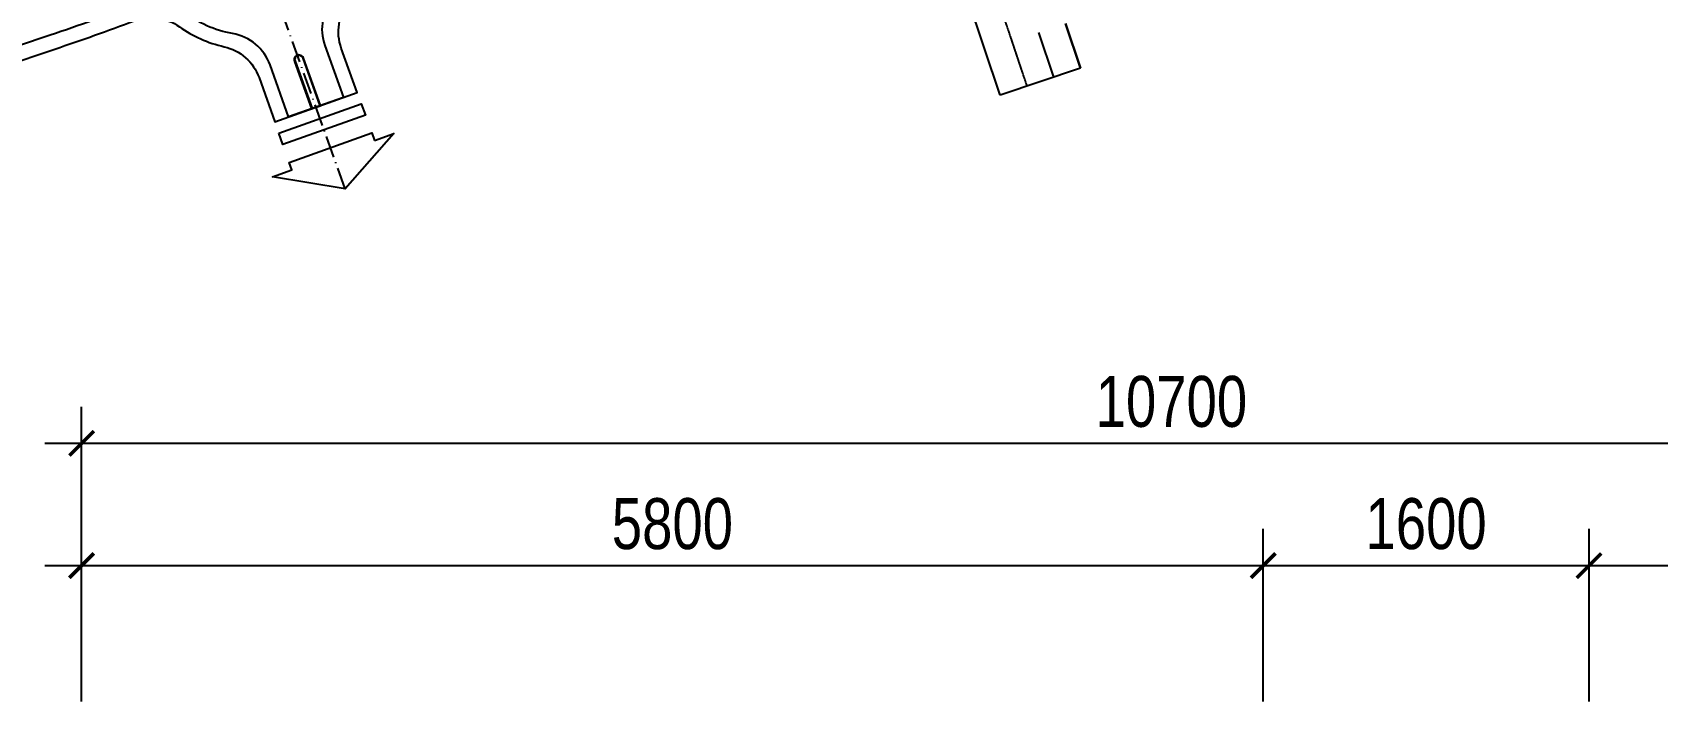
# Model space of a CAD drawing. Header units: millimetres. Extents: x 33748 to 451939, y -263262 to 62681.
# Drawn here: x 234558 to 242536, y -228873 to -225589 of the extents above; entities that cross this region are included whole.
import ezdxf

# ---------------------------------------------------------------- set-up
doc = ezdxf.new("R2010")
doc.units = ezdxf.units.MM
doc.header["$PDMODE"] = 98
doc.linetypes.add('ACAD_ISO10W100', pattern=[18.5, 12, -3, 0.5, -3])
doc.layers.get('Defpoints').update_dxf_attribs({"color": 202, "lineweight": 13})
doc.layers.add('12. NET DIM', color=9, linetype='Continuous')
doc.layers.add('net in mo', color=159, linetype='Continuous')
doc.styles.add('AVANH', font='', dxfattribs={"width": 0.8})
doc.styles.get('AVANH').set_extended_font_data('.VnAvantH')
doc.dimstyles.new('C_100A3', dxfattribs={"dimscale": 100, "dimtxt": 2.5, "dimasz": 1.2, "dimexe": 1.8, "dimexo": 0, "dimgap": 0.75, "dimtad": 1, "dimdec": 0, "dimzin": 0, "dimdsep": 46, "dimtxsty": 'AVANH', "dimblk": 'ARCHTICK', "dimcen": 0, "dimdle": 1.8, "dimclrd": 256, "dimclre": 256, "dimclrt": 7, "dimadec": 0, "dimazin": 0, "dimtfac": 0.0001, "dimtdec": 0, "dimtix": 1, "dimtmove": 2, "dimatfit": 3, "dimldrblk": 'ARCHTICK', "dimfxl": 1.8, "dimtolj": 1, "dimtzin": 0, "dimarcsym": 0})

# ---------------------------------------------------------------- blocks, each defined once
blk = doc.blocks.new('_ARCHTICK')
at = {"const_width": 0.15}
blk.add_lwpolyline([(-0.5, -0.5), (0.5, 0.5)], dxfattribs=at)
blk = doc.blocks.new('*D1219')
at = {"layer": '12. NET DIM', "lineweight": -2, "transparency": 16777216}
for p, q in [((234799.6, -228872.7), (234799.6, -227425.8)), ((245499.6, -228872.7), (245499.6, -227425.8)), ((245679.6, -227605.8), (234619.6, -227605.8))]:
    blk.add_line(p, q, dxfattribs=at)
at = {"layer": 'Defpoints', "color": 0, "transparency": 16777216}
for p in [(234799.6, -227605.8), (234799.6, -228872.7), (245499.6, -228872.7)]:
    blk.add_point(p, dxfattribs=at)
at = {"layer": '12. NET DIM', "lineweight": -2, "transparency": 16777216, "xscale": 120, "yscale": 120, "zscale": 120, "rotation": 180}
blk.add_blockref('_ARCHTICK', (234799.6, -227605.8), dxfattribs=at)
at = {"layer": '12. NET DIM', "lineweight": -2, "transparency": 16777216, "xscale": 120, "yscale": 120, "zscale": 120}
blk.add_blockref('_ARCHTICK', (245499.6, -227605.8), dxfattribs=at)
at = {"layer": '12. NET DIM', "color": 7, "transparency": 16777216, "insert": (240149.6, -227401.5), "char_height": 250, "attachment_point": 5, "style": 'AVANH'}
blk.add_mtext('\\A1;10700', dxfattribs=at)
blk = doc.blocks.new('*D1279')
at = {"layer": '12. NET DIM', "lineweight": -2, "transparency": 16777216}
for p, q in [((234799.6, -228872.7), (234799.6, -228025.8)), ((240600, -228872.7), (240600, -228025.8)), ((234619.6, -228205.8), (240780, -228205.8))]:
    blk.add_line(p, q, dxfattribs=at)
at = {"layer": 'Defpoints', "color": 0, "transparency": 16777216}
for p in [(240600, -228205.8), (234799.6, -228872.7), (240600, -228872.7)]:
    blk.add_point(p, dxfattribs=at)
at = {"layer": '12. NET DIM', "lineweight": -2, "transparency": 16777216, "xscale": 120, "yscale": 120, "zscale": 120, "rotation": 180}
blk.add_blockref('_ARCHTICK', (234799.6, -228205.8), dxfattribs=at)
at = {"layer": '12. NET DIM', "lineweight": -2, "transparency": 16777216, "xscale": 120, "yscale": 120, "zscale": 120}
blk.add_blockref('_ARCHTICK', (240600, -228205.8), dxfattribs=at)
at = {"layer": '12. NET DIM', "color": 7, "transparency": 16777216, "insert": (237699.8, -228001.5), "char_height": 250, "attachment_point": 5, "style": 'AVANH'}
blk.add_mtext('\\A1;5800', dxfattribs=at)
blk = doc.blocks.new('*D1280')
at = {"layer": '12. NET DIM', "lineweight": -2, "transparency": 16777216}
for p, q in [((240600, -228872.7), (240600, -228025.8)), ((242199.6, -228872.7), (242199.6, -228025.8)), ((240420, -228205.8), (242379.6, -228205.8))]:
    blk.add_line(p, q, dxfattribs=at)
at = {"layer": 'Defpoints', "color": 0, "transparency": 16777216}
for p in [(242199.6, -228205.8), (240600, -228872.7), (242199.6, -228872.7)]:
    blk.add_point(p, dxfattribs=at)
at = {"layer": '12. NET DIM', "lineweight": -2, "transparency": 16777216, "xscale": 120, "yscale": 120, "zscale": 120, "rotation": 180}
blk.add_blockref('_ARCHTICK', (240600, -228205.8), dxfattribs=at)
at = {"layer": '12. NET DIM', "lineweight": -2, "transparency": 16777216, "xscale": 120, "yscale": 120, "zscale": 120}
blk.add_blockref('_ARCHTICK', (242199.6, -228205.8), dxfattribs=at)
at = {"layer": '12. NET DIM', "color": 7, "transparency": 16777216, "insert": (241399.8, -228001.5), "char_height": 250, "attachment_point": 5, "style": 'AVANH'}
blk.add_mtext('\\A1;1600', dxfattribs=at)
blk = doc.blocks.new('*D1281')
at = {"layer": '12. NET DIM', "lineweight": -2, "transparency": 16777216}
for p, q in [((242199.6, -228872.7), (242199.6, -228025.8)), ((243599.3, -228872.7), (243599.3, -228025.8)), ((242019.6, -228205.8), (243779.3, -228205.8))]:
    blk.add_line(p, q, dxfattribs=at)
at = {"layer": 'Defpoints', "color": 0, "transparency": 16777216}
for p in [(243599.3, -228205.8), (242199.6, -228872.7), (243599.3, -228872.7)]:
    blk.add_point(p, dxfattribs=at)
at = {"layer": '12. NET DIM', "lineweight": -2, "transparency": 16777216, "xscale": 120, "yscale": 120, "zscale": 120, "rotation": 180}
blk.add_blockref('_ARCHTICK', (242199.6, -228205.8), dxfattribs=at)
at = {"layer": '12. NET DIM', "lineweight": -2, "transparency": 16777216, "xscale": 120, "yscale": 120, "zscale": 120}
blk.add_blockref('_ARCHTICK', (243599.3, -228205.8), dxfattribs=at)
at = {"layer": '12. NET DIM', "color": 7, "transparency": 16777216, "insert": (242899.5, -228001.5), "char_height": 250, "attachment_point": 5, "style": 'AVANH'}
blk.add_mtext('\\A1;1400', dxfattribs=at)
blk = doc.blocks.new('A$C1FE803A3')
for p, q in [((34462, 7604), (36053, 2863)), ((36053, 2863), (34462, 7604)), ((31618, 6649), (33209, 1909))]:
    blk.add_line(p, q)
at = {"linetype": 'ACAD_ISO10W100', "ltscale": 0.75}
blk.add_lwpolyline([(2844, 82960), (30365, 954)], dxfattribs=at)
for points in [[(27521, 0), (0, 82005)], [(36053, 2863), (27521, 0)]]:
    blk.add_lwpolyline(points)
blk = doc.blocks.new('A$C3F770CC9')
at = {"linetype": 'ACAD_ISO10W100', "ltscale": 0.75}
blk.add_lwpolyline([(497.04, 91.45), (450.61, 221.25), (313.19, 601.19), (299.19, 644.07)], dxfattribs=at)
for points in [[(500.13, 183.2, -0.084021), (492.34, 170.35, 0.270323), (488.65, 150.54), (496.31, 129.12), (473.71, 121.04), (466.05, 142.46, 0.270325), (450.63, 155.43)], [(450.63, 155.43, -0.124666), (430.44, 164.42, 0.262937), (411, 167.42, -0.009345), (375.37, 154.72), (270.46, 119.51, 0.405257), (260.87, 100.96), (269.77, 71.47), (258.28, 68.01), (249.76, 96.26, 0.423227), (230.62, 106.15), (144.25, 77.16, 0.40652), (139.15, 67.23), (153.38, 20.8), (144.78, 18.16), (130.74, 63.96, 0.421949), (120.54, 69.2), (84.73, 57.18)]]:
    blk.add_lwpolyline(points, format="xyb")
at = {"elevation": 0}
blk.add_lwpolyline([(86.63, 51.49), (121.08, 63.05), (127.29, 59.86), (140.47, 16.84), (157.68, 22.12), (144.36, 65.59), (147.63, 71.96), (234.7, 101.18), (243.35, 96.71), (252.54, 66.27), (275.52, 73.21), (266.12, 104.35), (270.73, 113.28), (377.3, 149.04, 0.008545), (410.09, 160.67, -0.249193), (428.7, 158.23, 0.09975), (447.1, 150.01, -0.256949), (461.54, 137.24), (468.06, 119.02), (501.96, 131.14), (495.44, 149.36, -0.256949), (498.5, 168.4, 0.040203), (503.01, 175.24)], format="xyb", dxfattribs=at)
for points in [[(483.13, 124.4), (486.89, 125.75), (479.9, 145.29, 1.000002), (476.14, 143.94)], [(483.36, 124.49), (486.66, 125.67), (479.67, 145.21, 1), (476.37, 144.03)]]:
    blk.add_lwpolyline(points, format="xyb", close=True)
at = {"ltscale": 0.75}
for points in [[(469.75, 114.31), (503.64, 126.43), (505.37, 121.84), (471.4, 109.69)], [(509.07, 111.38), (517.16, 114.27), (497.01, 91.42), (467.01, 96.33), (475.1, 99.22), (474, 102.3), (507.97, 114.46)]]:
    blk.add_lwpolyline(points, close=True, dxfattribs=at)

msp = doc.modelspace()

# ---------------------------------------------------------------- block references
at = {"layer": 'net in mo'}
for name, p, xscale, yscale, zscale in [('A$C1FE803A3', (238036.9, -225896.4), 0.0462, 0.0462, 0.0462), ('A$C3F770CC9', (230175.2, -227445), 11.907, 11.907, 11.907)]:
    msp.add_blockref(name, p, dxfattribs=dict(at, xscale=xscale, yscale=yscale, zscale=zscale))

# ---------------------------------------------------------------- dimensions: what is measured, and where the dimension line sits
at = {"layer": '12. NET DIM'}
for base, p1, p2, picture, middle in [((234799.6, -227605.8), (245499.6, -228872.7), (234799.6, -228872.7), '*D1219', (240149.6, -227401.5)), ((240600, -228205.8), (234799.6, -228872.7), (240600, -228872.7), '*D1279', (237699.8, -228001.5)), ((242199.6, -228205.8), (240600, -228872.7), (242199.6, -228872.7), '*D1280', (241399.8, -228001.5)), ((243599.3, -228205.8), (242199.6, -228872.7), (243599.3, -228872.7), '*D1281', (242899.5, -228001.5))]:
    dim = msp.add_linear_dim(base=base, p1=p1, p2=p2, dimstyle='C_100A3', dxfattribs=at)
    dim.commit()
    dim.dimension.update_dxf_attribs({"geometry": picture, "text_midpoint": middle})

doc.saveas('drawing.dxf')
